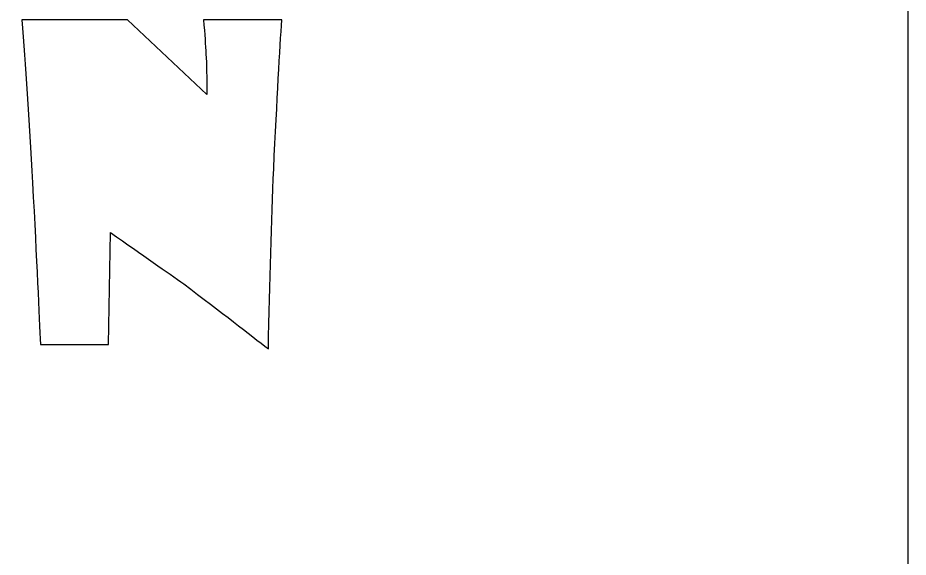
# Model space of a CAD drawing. Header units: centimetres. Extents: x -25 to 25, y -32.5 to 32.5.
# Drawn here: x 14.84 to 25, y 20.96 to 27.13 of the extents above; entities that cross this region are included whole.
import ezdxf

# ---------------------------------------------------------------- set-up
doc = ezdxf.new("R2010")
doc.units = ezdxf.units.CM
doc.header["$MEASUREMENT"] = 0
doc.layers.add('Capa 1', color=7, linetype='Continuous')

msp = doc.modelspace()

# ---------------------------------------------------------------- linework, layer by layer
at = {"layer": 'Capa 1', "color": 254}
msp.add_lwpolyline([(-25, -32.5), (25, -32.5), (25, 32.5), (-25, 32.5), (-25, -32.5)], close=True, dxfattribs=at)
at = {"layer": 'Capa 1', "color": 250}
msp.add_open_spline([(17.85058, 27.10342), (17.82832, 26.77767), (17.79698, 26.2103), (17.75739, 25.39964), (17.75739, 25.39964), (17.73348, 24.80339), (17.71286, 24.11809), (17.69719, 23.34289), (17.69719, 23.34289), (17.48608, 23.50947), (17.16445, 23.75688), (16.73232, 24.08592), (16.73232, 24.08592), (16.54512, 24.21622), (16.26638, 24.4125), (15.89527, 24.67392), (15.89527, 24.67392), (15.89527, 24.67392), (15.87136, 23.39237), (15.87136, 23.39237), (15.87136, 23.39237), (15.87136, 23.39237), (15.09451, 23.39237), (15.09451, 23.39237), (15.09451, 23.39237), (15.08131, 23.71977), (15.05163, 24.33663), (15.00544, 25.24295), (15.00544, 25.24295), (14.96503, 25.97774), (14.9238, 26.59789), (14.88174, 27.10342), (14.88174, 27.10342), (14.88174, 27.10342), (16.08907, 27.10342), (16.08907, 27.10342), (16.08907, 27.10342), (16.08907, 27.10342), (16.99457, 26.25235), (16.99457, 26.25235), (16.99457, 26.25235), (16.99457, 26.4478), (16.99127, 26.60037), (16.98467, 26.7117), (16.98467, 26.7117), (16.97972, 26.80984), (16.97065, 26.94096), (16.95581, 27.10342), (16.95581, 27.10342), (16.95581, 27.10342), (17.85058, 27.10342), (17.85058, 27.10342)], degree=3, knots=[0, 0, 0, 0, 0.07142857, 0.07142857, 0.07142857, 0.07142857, 0.14285714, 0.14285714, 0.14285714, 0.14285714, 0.21428571, 0.21428571, 0.21428571, 0.21428571, 0.28571429, 0.28571429, 0.28571429, 0.28571429, 0.35714286, 0.35714286, 0.35714286, 0.35714286, 0.42857143, 0.42857143, 0.42857143, 0.42857143, 0.5, 0.5, 0.5, 0.5, 0.57142857, 0.57142857, 0.57142857, 0.57142857, 0.64285714, 0.64285714, 0.64285714, 0.64285714, 0.71428571, 0.71428571, 0.71428571, 0.71428571, 0.78571429, 0.78571429, 0.78571429, 0.78571429, 0.85714286, 0.85714286, 0.85714286, 0.85714286, 1, 1, 1, 1], dxfattribs=at)

doc.saveas('drawing.dxf')
